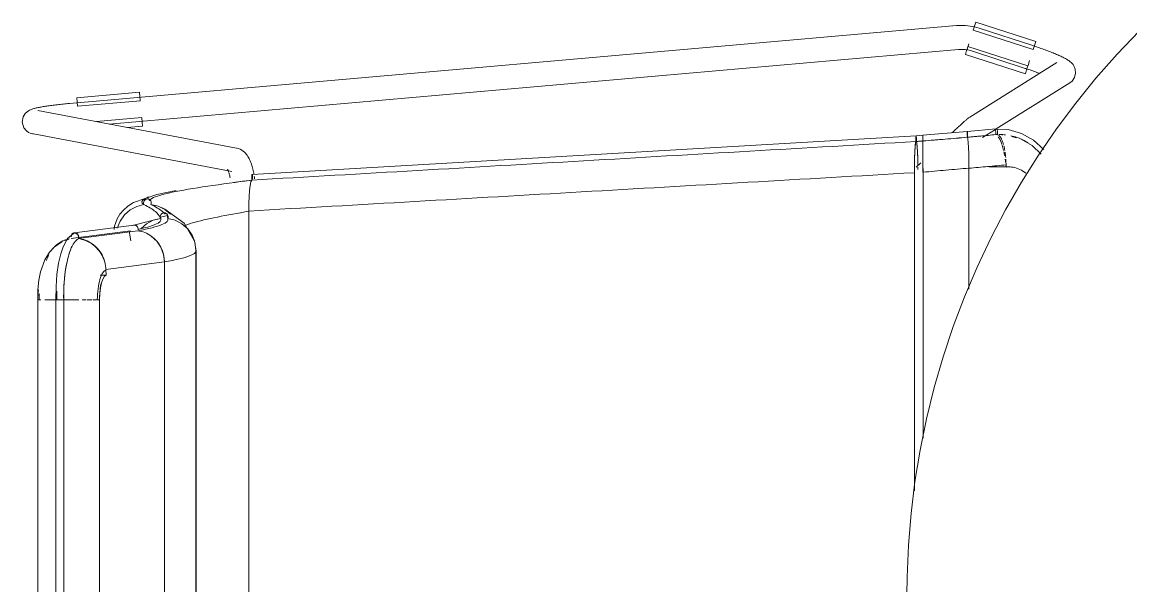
# Model space of a CAD drawing. Header units: millimetres. Extents: x 79795 to 317870, y -36033 to 97293.
# Drawn here: x 174335 to 174889, y 12310 to 12592 of the extents above; entities that cross this region are included whole.
import ezdxf

# ---------------------------------------------------------------- set-up
doc = ezdxf.new("R2010")
doc.units = ezdxf.units.MM
doc.header["$MEASUREMENT"] = 0
doc.layers.add('I-FURN', color=8, linetype='CONTINUOUS', lineweight=9)

msp = doc.modelspace()

# ---------------------------------------------------------------- linework, layer by layer
at = {"layer": 'I-FURN'}
for p, q in [((174810.86, 12589.89), (174811.49, 12591.84)), ((174811.49, 12591.84), (174841.5, 12582.15)), ((174801.81, 12590.12), (174358.49, 12551.18)), ((174801.86, 12590.13), (174801.81, 12590.13)), ((174803, 12590.21), (174801.86, 12590.13)), ((174804.14, 12590.23), (174803, 12590.21)), ((174805.28, 12590.22), (174804.14, 12590.23)), ((174806.42, 12590.16), (174805.28, 12590.22)), ((174807.56, 12590.05), (174806.42, 12590.16)), ((174808.69, 12589.9), (174807.56, 12590.05)), ((174809.82, 12589.7), (174808.69, 12589.9)), ((174810.93, 12589.46), (174809.82, 12589.7)), ((174810.19, 12587.8), (174840.19, 12578.11)), ((174810.22, 12587.91), (174810.86, 12589.89)), ((174812.04, 12589.17), (174810.93, 12589.46)), ((174813.13, 12588.84), (174812.04, 12589.17)), ((174839.94, 12580.13), (174813.13, 12588.84)), ((174893.18, 12587.34), (174882.14, 12575.76)), ((174807.61, 12579.82), (174807.99, 12580.99)), ((174840.4, 12579.98), (174839.94, 12580.13)), ((174840.87, 12580.2), (174840.23, 12578.23)), ((174841.5, 12582.15), (174840.87, 12580.2)), ((174378.36, 12540.88), (174802.86, 12578.17)), ((174802.86, 12578.17), (174803.52, 12578.22)), ((174803.52, 12578.22), (174804.18, 12578.23)), ((174804.18, 12578.23), (174804.84, 12578.23)), ((174804.84, 12578.23), (174805.5, 12578.19)), ((174805.5, 12578.19), (174806.16, 12578.13)), ((174806.16, 12578.13), (174806.82, 12578.04)), ((174806.27, 12575.68), (174806.9, 12577.64)), ((174806.27, 12575.68), (174836.28, 12565.99)), ((174806.82, 12578.04), (174807.47, 12577.93)), ((174806.9, 12577.64), (174807.27, 12578.76)), ((174807.27, 12578.76), (174807.54, 12579.61)), ((174807.47, 12577.93), (174808.12, 12577.79)), ((174837.59, 12570.04), (174807.58, 12579.73)), ((174808.12, 12577.79), (174808.76, 12577.62)), ((174808.76, 12577.62), (174809.39, 12577.43)), ((174809.39, 12577.43), (174809.42, 12577.42)), ((174809.42, 12577.42), (174836.23, 12568.71)), ((174841.14, 12579.73), (174840.4, 12579.98)), ((174841.87, 12579.49), (174841.14, 12579.73)), ((174842.61, 12579.24), (174841.87, 12579.49)), ((174843.33, 12578.99), (174842.61, 12579.24)), ((174844.06, 12578.73), (174843.33, 12578.99)), ((174844.77, 12578.48), (174844.06, 12578.73)), ((174845.48, 12578.23), (174844.77, 12578.48)), ((174846.18, 12577.97), (174845.48, 12578.23)), ((174846.87, 12577.72), (174846.18, 12577.97)), ((174847.54, 12577.46), (174846.87, 12577.72)), ((174848.21, 12577.21), (174847.54, 12577.46)), ((174848.86, 12576.95), (174848.21, 12577.21)), ((174849.5, 12576.7), (174848.86, 12576.95)), ((174850.13, 12576.45), (174849.5, 12576.7)), ((174850.74, 12576.2), (174850.13, 12576.45)), ((174851.34, 12575.96), (174850.74, 12576.2)), ((174851.91, 12575.71), (174851.34, 12575.96)), ((174852.48, 12575.47), (174851.91, 12575.71)), ((174853.02, 12575.23), (174852.48, 12575.47)), ((174853.55, 12574.99), (174853.02, 12575.23)), ((174854.06, 12574.76), (174853.55, 12574.99)), ((174854.55, 12574.52), (174854.06, 12574.76)), ((174855.02, 12574.29), (174854.55, 12574.52)), ((174882.14, 12575.76), (174871.57, 12563.75)), ((174852.09, 12571.64), (174808.51, 12544.33)), ((174837.55, 12569.92), (174836.91, 12567.95)), ((174837.62, 12570.13), (174838.42, 12572.61)), ((174855.48, 12574.06), (174855.02, 12574.29)), ((174855.92, 12573.83), (174855.48, 12574.06)), ((174856.34, 12573.6), (174855.92, 12573.83)), ((174856.76, 12573.37), (174856.34, 12573.6)), ((174857.16, 12573.14), (174856.76, 12573.37)), ((174857.55, 12572.9), (174857.16, 12573.14)), ((174857.93, 12572.64), (174857.55, 12572.9)), ((174858.32, 12572.36), (174857.93, 12572.64)), ((174858.73, 12572.05), (174858.32, 12572.36)), ((174859.15, 12571.68), (174858.73, 12572.05)), ((174859.62, 12571.22), (174859.15, 12571.68)), ((174860.14, 12570.59), (174859.62, 12571.22)), ((174860.7, 12569.68), (174860.14, 12570.59)), ((174861.23, 12568.29), (174860.7, 12569.68)), ((174836.56, 12568.61), (174836.23, 12568.71)), ((174836.91, 12567.95), (174836.28, 12565.99)), ((174837.25, 12568.38), (174836.56, 12568.61)), ((174837.94, 12568.15), (174837.25, 12568.38)), ((174838.63, 12567.92), (174837.94, 12568.15)), ((174839.31, 12567.68), (174838.63, 12567.92)), ((174839.98, 12567.45), (174839.31, 12567.68)), ((174840.65, 12567.21), (174839.98, 12567.45)), ((174841.3, 12566.98), (174840.65, 12567.21)), ((174841.95, 12566.74), (174841.3, 12566.98)), ((174842.59, 12566.51), (174841.95, 12566.74)), ((174843.21, 12566.27), (174842.59, 12566.51)), ((174859.59, 12562.36), (174860.81, 12564.09)), ((174860.81, 12564.09), (174861.4, 12566.32)), ((174861.4, 12566.32), (174861.23, 12568.29)), ((174871.57, 12563.75), (174861.49, 12551.32)), ((174821.7, 12538.43), (174858.47, 12561.47)), ((174859.59, 12562.36), (174858.47, 12561.47)), ((174362.09, 12553.99), (174393.5, 12556.75)), ((174362.27, 12551.95), (174362.09, 12553.99)), ((174362.46, 12549.76), (174393.88, 12552.52)), ((174393.5, 12556.75), (174393.68, 12554.71)), ((174393.68, 12554.71), (174393.86, 12552.64)), ((174336.33, 12546.21), (174337.24, 12547.06)), ((174337.24, 12547.06), (174337.95, 12547.54)), ((174337.95, 12547.54), (174338.51, 12547.85)), ((174338.51, 12547.85), (174338.98, 12548.06)), ((174338.98, 12548.06), (174339.41, 12548.23)), ((174339.41, 12548.23), (174339.81, 12548.37)), ((174339.81, 12548.37), (174340.21, 12548.5)), ((174340.21, 12548.5), (174340.6, 12548.61)), ((174340.6, 12548.61), (174341.01, 12548.72)), ((174341.01, 12548.72), (174341.42, 12548.82)), ((174341.42, 12548.82), (174341.85, 12548.92)), ((174341.85, 12548.92), (174342.29, 12549.02)), ((174342.29, 12549.02), (174342.75, 12549.12)), ((174441.93, 12528.88), (174342.64, 12547.7)), ((174342.75, 12549.12), (174343.23, 12549.21)), ((174343.23, 12549.21), (174343.72, 12549.31)), ((174343.72, 12549.31), (174344.24, 12549.4)), ((174344.24, 12549.4), (174344.77, 12549.5)), ((174344.77, 12549.5), (174345.32, 12549.59)), ((174345.32, 12549.59), (174345.89, 12549.68)), ((174345.89, 12549.68), (174346.48, 12549.77)), ((174346.48, 12549.77), (174347.08, 12549.87)), ((174347.08, 12549.87), (174347.7, 12549.96)), ((174347.7, 12549.96), (174348.33, 12550.05)), ((174348.33, 12550.05), (174348.98, 12550.13)), ((174348.98, 12550.13), (174349.65, 12550.22)), ((174349.65, 12550.22), (174350.32, 12550.31)), ((174350.32, 12550.31), (174351.01, 12550.4)), ((174351.01, 12550.4), (174351.71, 12550.48)), ((174351.71, 12550.48), (174352.42, 12550.56)), ((174352.42, 12550.56), (174353.13, 12550.64)), ((174353.13, 12550.64), (174353.86, 12550.72)), ((174353.86, 12550.72), (174354.59, 12550.8)), ((174354.59, 12550.8), (174355.33, 12550.88)), ((174355.33, 12550.88), (174356.08, 12550.95)), ((174356.08, 12550.95), (174356.83, 12551.02)), ((174356.83, 12551.02), (174357.58, 12551.09)), ((174357.58, 12551.09), (174358.33, 12551.16)), ((174358.33, 12551.16), (174358.49, 12551.18)), ((174362.45, 12549.88), (174362.27, 12551.95)), ((174861.49, 12551.32), (174851.91, 12538.51)), ((174334.81, 12541.79), (174335.29, 12544.55)), ((174335.64, 12539.04), (174334.81, 12541.79)), ((174335.29, 12544.55), (174336.33, 12546.21)), ((174394.62, 12544.07), (174372.01, 12542.09)), ((174394.63, 12543.95), (174394.81, 12541.88)), ((174394.81, 12541.88), (174394.99, 12539.84)), ((174804.72, 12541.21), (174804.37, 12540.89)), ((174805.06, 12541.51), (174804.72, 12541.21)), ((174805.38, 12541.8), (174805.06, 12541.51)), ((174805.69, 12542.07), (174805.38, 12541.8)), ((174805.99, 12542.33), (174805.69, 12542.07)), ((174806.26, 12542.57), (174805.99, 12542.33)), ((174806.53, 12542.8), (174806.26, 12542.57)), ((174806.78, 12543.01), (174806.53, 12542.8)), ((174807.02, 12543.22), (174806.78, 12543.01)), ((174807.25, 12543.41), (174807.02, 12543.22)), ((174807.48, 12543.59), (174807.25, 12543.41)), ((174807.7, 12543.76), (174807.48, 12543.59)), ((174807.93, 12543.93), (174807.7, 12543.76)), ((174808.19, 12544.12), (174807.93, 12543.93)), ((174808.51, 12544.33), (174808.19, 12544.12)), ((174335.64, 12539.04), (174336.97, 12537.47)), ((174336.97, 12537.47), (174338.05, 12536.72)), ((174338.05, 12536.72), (174338.85, 12536.34)), ((174338.85, 12536.34), (174339.47, 12536.13)), ((174339.47, 12536.13), (174339.99, 12535.99)), ((174339.99, 12535.99), (174340.4, 12535.91)), ((174340.4, 12535.91), (174439.69, 12517.09)), ((174387.09, 12539.15), (174394.99, 12539.84)), ((174807.24, 12537.08), (174785.04, 12535.25)), ((174800.2, 12537.05), (174799.73, 12536.61)), ((174800.67, 12537.48), (174800.2, 12537.05)), ((174801.12, 12537.91), (174800.67, 12537.48)), ((174801.56, 12538.32), (174801.12, 12537.91)), ((174802, 12538.72), (174801.56, 12538.32)), ((174802.42, 12539.12), (174802, 12538.72)), ((174802.84, 12539.5), (174802.42, 12539.12)), ((174803.24, 12539.86), (174802.84, 12539.5)), ((174803.63, 12540.22), (174803.24, 12539.86)), ((174804.01, 12540.56), (174803.63, 12540.22)), ((174804.37, 12540.89), (174804.01, 12540.56)), ((174807.16, 12536.16), (174807.14, 12535.7)), ((174807.14, 12535.7), (174807.16, 12536.15)), ((174807.14, 12535.7), (174807.14, 12535.21)), ((174807.14, 12535.21), (174807.14, 12535.7)), ((174807.17, 12536.54), (174807.16, 12536.16)), ((174807.16, 12536.15), (174807.17, 12536.53)), ((174807.19, 12536.83), (174807.17, 12536.54)), ((174807.17, 12536.53), (174807.19, 12536.83)), ((174807.22, 12537.02), (174807.19, 12536.83)), ((174807.19, 12536.83), (174807.22, 12537.01)), ((174807.24, 12537.08), (174807.22, 12537.02)), ((174807.22, 12537.01), (174807.24, 12537.08)), ((174821.73, 12538.5), (174807.24, 12537.08)), ((174807.27, 12537.01), (174807.24, 12537.08)), ((174807.24, 12537.08), (174807.27, 12537.01)), ((174807.29, 12536.82), (174807.27, 12537.01)), ((174807.31, 12536.53), (174807.29, 12536.82)), ((174807.29, 12536.82), (174807.31, 12536.52)), ((174807.33, 12536.14), (174807.31, 12536.53)), ((174807.31, 12536.52), (174807.33, 12536.14)), ((174807.34, 12535.69), (174807.33, 12536.14)), ((174807.33, 12536.14), (174807.34, 12535.69)), ((174807.35, 12535.2), (174807.34, 12535.69)), ((174807.34, 12535.69), (174807.35, 12535.2)), ((174814.88, 12534.16), (174821.33, 12538.2)), ((174820.84, 12538.38), (174827.75, 12538.1)), ((174827.75, 12538.1), (174834.27, 12536.22)), ((174834.27, 12536.22), (174840.28, 12532.83)), ((174851.91, 12538.51), (174842.86, 12525.32)), ((174781.68, 12534.98), (174449.77, 12515.69)), ((174781.37, 12531.26), (174781.18, 12529.51)), ((174781.58, 12532.14), (174781.37, 12531.26)), ((174781.58, 12533.6), (174781.57, 12533.11)), ((174781.57, 12533.11), (174781.57, 12532.61)), ((174781.57, 12532.61), (174781.58, 12532.14)), ((174781.59, 12534.05), (174781.58, 12533.6)), ((174781.61, 12534.43), (174781.59, 12534.05)), ((174781.63, 12534.73), (174781.61, 12534.43)), ((174781.66, 12534.91), (174781.63, 12534.73)), ((174781.68, 12534.98), (174781.66, 12534.91)), ((174781.68, 12534.98), (174785.04, 12535.25)), ((174781.71, 12534.91), (174781.68, 12534.98)), ((174781.74, 12534.72), (174781.71, 12534.91)), ((174781.76, 12534.43), (174781.74, 12534.72)), ((174781.78, 12534.04), (174781.76, 12534.43)), ((174781.79, 12533.59), (174781.78, 12534.04)), ((174781.78, 12532.14), (174781.79, 12532.61)), ((174781.99, 12531.24), (174781.78, 12532.14)), ((174781.79, 12533.1), (174781.79, 12533.59)), ((174781.79, 12532.61), (174781.79, 12533.1)), ((174782.18, 12529.48), (174781.99, 12531.24)), ((174785.01, 12529.76), (174785.02, 12531.51)), ((174785.02, 12531.51), (174785.01, 12529.76)), ((174785.03, 12533.86), (174785.04, 12534.32)), ((174785.04, 12534.32), (174785.03, 12533.87)), ((174785.03, 12533.87), (174785.03, 12533.38)), ((174785.03, 12533.37), (174785.03, 12533.86)), ((174785.03, 12533.38), (174785.03, 12532.88)), ((174785.03, 12532.88), (174785.03, 12533.37)), ((174785.04, 12532.41), (174785.03, 12532.88)), ((174785.03, 12532.88), (174785.04, 12532.41)), ((174785.04, 12535.18), (174785.04, 12535.25)), ((174785.04, 12535.25), (174785.04, 12535.18)), ((174785.04, 12535.19), (174785.04, 12535.25)), ((174785.04, 12535.25), (174785.04, 12535.19)), ((174785.04, 12534.32), (174785.04, 12534.7)), ((174785.04, 12534.7), (174785.04, 12534.32)), ((174785.05, 12535), (174785.05, 12534.7)), ((174785.05, 12534.71), (174785.05, 12535)), ((174785.05, 12534.33), (174785.05, 12534.71)), ((174785.05, 12534.7), (174785.05, 12534.32)), ((174785.05, 12533.87), (174785.05, 12534.33)), ((174785.05, 12534.32), (174785.05, 12533.87)), ((174785.05, 12533.87), (174785.05, 12533.38)), ((174785.05, 12533.38), (174785.05, 12533.87)), ((174785.05, 12533.38), (174785.05, 12532.88)), ((174785.05, 12532.89), (174785.05, 12533.38)), ((174785.05, 12532.42), (174785.05, 12532.89)), ((174785.05, 12532.88), (174785.05, 12532.41)), ((174785.06, 12531.53), (174785.05, 12532.42)), ((174785.05, 12532.41), (174785.06, 12531.53)), ((174785.06, 12531.53), (174785.08, 12529.78)), ((174785.08, 12529.78), (174785.06, 12531.53)), ((174807.14, 12534.72), (174807.15, 12534.24)), ((174807.15, 12534.24), (174807.14, 12534.71)), ((174807.34, 12534.7), (174807.35, 12535.2)), ((174807.35, 12535.2), (174807.34, 12534.7)), ((174807.34, 12534.23), (174807.34, 12534.7)), ((174807.34, 12534.7), (174807.34, 12534.23)), ((174807.53, 12533.34), (174807.34, 12534.23)), ((174807.34, 12534.23), (174807.53, 12533.34)), ((174807.71, 12531.6), (174807.53, 12533.34)), ((174807.53, 12533.34), (174807.71, 12531.62)), ((174807.71, 12531.61), (174807.86, 12529.17)), ((174807.86, 12529.13), (174807.71, 12531.6)), ((174833.87, 12533.51), (174839.7, 12530.15)), ((174839.7, 12530.15), (174844.21, 12525.84)), ((174840.28, 12532.83), (174845.43, 12528.09)), ((174441.93, 12528.88), (174442.91, 12528.62)), ((174442.91, 12528.62), (174443.81, 12528.26)), ((174443.81, 12528.26), (174444.6, 12527.82)), ((174444.6, 12527.82), (174445.29, 12527.34)), ((174445.29, 12527.34), (174445.88, 12526.83)), ((174445.88, 12526.83), (174446.4, 12526.31)), ((174446.4, 12526.31), (174446.86, 12525.78)), ((174446.86, 12525.78), (174447.26, 12525.25)), ((174447.26, 12525.25), (174447.62, 12524.71)), ((174447.62, 12524.71), (174447.94, 12524.17)), ((174781.02, 12527), (174780.89, 12523.87)), ((174781.18, 12529.51), (174781.02, 12527)), ((174782.35, 12526.99), (174782.18, 12529.48)), ((174782.47, 12523.87), (174782.35, 12526.99)), ((174784.99, 12527.26), (174785.01, 12529.76)), ((174785.01, 12529.76), (174784.99, 12527.26)), ((174784.99, 12524.14), (174784.99, 12527.26)), ((174784.99, 12527.26), (174784.99, 12524.14)), ((174785.08, 12529.78), (174785.09, 12527.28)), ((174785.09, 12527.28), (174785.08, 12529.78)), ((174785.1, 12524.15), (174785.09, 12527.28)), ((174785.09, 12527.27), (174785.1, 12524.15)), ((174807.97, 12526.03), (174807.86, 12529.13)), ((174807.86, 12529.13), (174807.97, 12526.09)), ((174808.05, 12522.59), (174807.97, 12526.03)), ((174807.97, 12526.03), (174808.05, 12522.59)), ((174842.86, 12525.32), (174834.34, 12511.77)), ((174447.94, 12524.17), (174448.23, 12523.64)), ((174448.23, 12523.64), (174448.5, 12523.08)), ((174448.5, 12523.08), (174448.75, 12522.52)), ((174448.75, 12522.52), (174448.99, 12521.95)), ((174448.99, 12521.95), (174449.21, 12521.37)), ((174449.21, 12521.37), (174449.42, 12520.78)), ((174449.42, 12520.78), (174449.61, 12520.17)), ((174449.61, 12520.17), (174449.79, 12519.56)), ((174449.79, 12519.56), (174449.96, 12518.93)), ((174780.82, 12520.31), (174780.79, 12516.53)), ((174780.89, 12523.87), (174780.82, 12520.31)), ((174783.96, 12521.49), (174781.67, 12519.28)), ((174782.55, 12520.32), (174782.47, 12523.87)), ((174782.57, 12518.06), (174782.56, 12519.3)), ((174784.98, 12516.8), (174784.98, 12520.58)), ((174784.98, 12520.58), (174784.98, 12516.8)), ((174785.1, 12520.58), (174785.1, 12524.15)), ((174785.1, 12524.14), (174785.1, 12520.58)), ((174785.1, 12520.58), (174785.11, 12516.79)), ((174785.11, 12516.79), (174785.1, 12520.58)), ((174808.05, 12522.5), (174808.07, 12518.85)), ((174808.07, 12518.73), (174808.05, 12522.49)), ((174827.87, 12519.44), (174818.11, 12519.44)), ((174826.63, 12520.43), (174826.63, 12519.38)), ((174437.46, 12518.31), (174437.48, 12518.29)), ((174437.48, 12518.29), (174437.52, 12518.21)), ((174437.52, 12518.21), (174437.57, 12518.13)), ((174437.57, 12518.13), (174437.64, 12517.97)), ((174437.64, 12517.97), (174437.73, 12517.78)), ((174437.73, 12517.78), (174437.83, 12517.55)), ((174437.83, 12517.55), (174437.93, 12517.28)), ((174437.93, 12517.28), (174438.03, 12516.98)), ((174438.03, 12516.98), (174438.14, 12516.64)), ((174438.14, 12516.64), (174438.25, 12516.27)), ((174438.25, 12516.27), (174438.36, 12515.88)), ((174438.36, 12515.88), (174438.46, 12515.46)), ((174438.46, 12515.46), (174438.57, 12515.01)), ((174438.57, 12515.01), (174438.67, 12514.54)), ((174438.67, 12514.54), (174438.77, 12514.05)), ((174449.56, 12513.79), (174449.57, 12514.29)), ((174449.57, 12514.28), (174449.56, 12513.79)), ((174449.56, 12513.79), (174449.57, 12513.29)), ((174449.57, 12513.3), (174449.56, 12513.79)), ((174449.59, 12514.74), (174449.57, 12514.28)), ((174449.57, 12514.29), (174449.59, 12514.74)), ((174449.59, 12514.74), (174449.63, 12515.13)), ((174449.63, 12515.12), (174449.59, 12514.74)), ((174449.63, 12515.13), (174449.67, 12515.43)), ((174449.67, 12515.42), (174449.63, 12515.12)), ((174449.72, 12515.62), (174449.67, 12515.42)), ((174449.67, 12515.43), (174449.72, 12515.62)), ((174449.77, 12515.69), (174449.72, 12515.62)), ((174449.72, 12515.62), (174449.77, 12515.69)), ((174449.83, 12515.63), (174449.77, 12515.69)), ((174449.77, 12515.69), (174449.83, 12515.63)), ((174449.88, 12515.44), (174449.83, 12515.63)), ((174449.83, 12515.63), (174449.88, 12515.45)), ((174449.88, 12515.45), (174449.92, 12515.16)), ((174449.92, 12515.15), (174449.88, 12515.44)), ((174449.92, 12515.16), (174449.96, 12514.78)), ((174449.96, 12514.77), (174449.92, 12515.15)), ((174449.96, 12518.93), (174450.13, 12518.28)), ((174449.96, 12514.78), (174449.98, 12514.33)), ((174449.98, 12514.32), (174449.96, 12514.77)), ((174449.98, 12514.33), (174449.99, 12513.83)), ((174449.99, 12513.83), (174449.98, 12514.32)), ((174449.98, 12513.33), (174449.99, 12513.83)), ((174449.99, 12513.83), (174449.99, 12513.33)), ((174450.13, 12518.28), (174450.28, 12517.63)), ((174450.28, 12517.63), (174450.42, 12516.96)), ((174450.42, 12516.96), (174450.56, 12516.28)), ((174450.56, 12516.28), (174450.68, 12515.59)), ((174450.8, 12514.88), (174450.91, 12514.17)), ((174450.91, 12514.17), (174451.01, 12513.44)), ((174780.79, 12516.53), (174780.79, 12357.43)), ((174780.79, 12357.43), (174780.79, 12516.53)), ((174785.11, 12516.79), (174785.11, 12383.79)), ((174785.11, 12383.79), (174785.11, 12516.79)), ((174808.07, 12458.25), (174808.07, 12518.73)), ((174808.07, 12518.73), (174808.07, 12458.25)), ((174448.51, 12507.71), (174448.82, 12510.18)), ((174448.82, 12510.17), (174448.51, 12507.68)), ((174449.18, 12511.92), (174448.82, 12510.17)), ((174448.82, 12510.18), (174449.19, 12511.92)), ((174449.59, 12512.82), (174449.18, 12511.92)), ((174449.19, 12511.92), (174449.59, 12512.82)), ((174449.59, 12512.82), (174449.57, 12513.3)), ((174449.57, 12513.29), (174449.59, 12512.82)), ((174834.34, 12511.77), (174826.37, 12497.9)), ((174402.2, 12505.68), (174390.48, 12501.69)), ((174395.75, 12502.5), (174395.56, 12502.04)), ((174395.56, 12502.04), (174395.75, 12502.49)), ((174395.75, 12502.49), (174396.06, 12502.88)), ((174396.06, 12502.88), (174395.75, 12502.5)), ((174396.06, 12502.88), (174396.45, 12503.18)), ((174396.45, 12503.18), (174396.06, 12502.88)), ((174396.45, 12503.18), (174396.91, 12503.38)), ((174396.91, 12503.38), (174396.45, 12503.18)), ((174396.91, 12503.38), (174397.39, 12503.45)), ((174397.39, 12503.45), (174396.91, 12503.38)), ((174397.39, 12503.45), (174397.88, 12503.39)), ((174397.88, 12503.39), (174397.39, 12503.45)), ((174397.88, 12503.39), (174398.34, 12503.21)), ((174398.34, 12503.21), (174397.88, 12503.39)), ((174398.34, 12503.21), (174398.74, 12502.92)), ((174398.74, 12502.92), (174398.34, 12503.21)), ((174398.74, 12502.92), (174399.06, 12502.54)), ((174399.06, 12502.54), (174398.74, 12502.92)), ((174399.06, 12502.54), (174399.26, 12502.09)), ((174399.27, 12502.09), (174399.06, 12502.54)), ((174411.86, 12507.58), (174402.2, 12505.68)), ((174448.27, 12504.58), (174448.11, 12501.04)), ((174448.12, 12501.11), (174448.27, 12504.58)), ((174448.51, 12507.68), (174448.27, 12504.58)), ((174448.27, 12504.63), (174448.51, 12507.68)), ((174385.41, 12497.88), (174383.64, 12495.72)), ((174387.66, 12499.88), (174385.41, 12497.88)), ((174388.74, 12497.93), (174385.91, 12495.45)), ((174390.48, 12501.69), (174387.66, 12499.88)), ((174392.06, 12499.67), (174388.74, 12497.93)), ((174395.69, 12500.58), (174392.06, 12499.67)), ((174395.48, 12501.54), (174395.56, 12502.04)), ((174395.56, 12502.04), (174395.48, 12501.55)), ((174395.48, 12501.55), (174395.52, 12501.05)), ((174395.52, 12501.05), (174395.48, 12501.54)), ((174395.69, 12500.58), (174395.52, 12501.05)), ((174395.52, 12501.05), (174395.69, 12500.58)), ((174399.32, 12501.1), (174399.17, 12500.63)), ((174399.17, 12500.63), (174399.33, 12501.1)), ((174399.17, 12500.63), (174402.79, 12499.84)), ((174402.79, 12499.84), (174399.17, 12500.63)), ((174399.26, 12502.09), (174399.35, 12501.6)), ((174399.36, 12501.6), (174399.27, 12502.09)), ((174399.35, 12501.6), (174399.32, 12501.1)), ((174399.33, 12501.1), (174399.36, 12501.6)), ((174402.79, 12499.84), (174406.11, 12498.19)), ((174406.11, 12498.2), (174402.79, 12499.84)), ((174406.19, 12498.25), (174404.44, 12499.14)), ((174408.95, 12495.8), (174406.11, 12498.2)), ((174406.11, 12498.19), (174408.95, 12495.8)), ((174415.73, 12491.27), (174406.19, 12498.25)), ((174448.11, 12501.04), (174448.06, 12497.27)), ((174448.06, 12497.35), (174448.12, 12501.04)), ((174448.06, 12497.27), (174448.06, 12113.87)), ((174448.06, 12113.87), (174448.06, 12497.27)), ((174826.37, 12497.9), (174818.96, 12483.72)), ((174382.29, 12493.44), (174381, 12489.84)), ((174383.64, 12495.72), (174382.29, 12493.44)), ((174383.74, 12492.37), (174382.34, 12488.85)), ((174385.91, 12495.45), (174383.74, 12492.37)), ((174390.59, 12490.29), (174402.21, 12493.26)), ((174400.34, 12492.73), (174396.95, 12490.97)), ((174404.06, 12493.62), (174400.34, 12492.73)), ((174402.21, 12493.26), (174404.08, 12493.59)), ((174407.66, 12495.13), (174403.77, 12494.3)), ((174403.94, 12495.08), (174403.86, 12494.59)), ((174403.86, 12494.58), (174403.94, 12495.07)), ((174403.86, 12494.59), (174403.89, 12494.09)), ((174403.9, 12494.09), (174403.86, 12494.58)), ((174403.89, 12494.09), (174404.06, 12493.62)), ((174404.06, 12493.62), (174403.9, 12494.09)), ((174404.14, 12495.53), (174403.94, 12495.08)), ((174403.94, 12495.07), (174404.14, 12495.52)), ((174404.14, 12495.52), (174404.46, 12495.91)), ((174404.46, 12495.91), (174404.14, 12495.53)), ((174404.46, 12495.91), (174404.86, 12496.2)), ((174404.86, 12496.2), (174404.46, 12495.91)), ((174404.86, 12496.2), (174405.32, 12496.39)), ((174405.32, 12496.39), (174404.86, 12496.2)), ((174405.32, 12496.39), (174405.81, 12496.46)), ((174405.81, 12496.46), (174405.32, 12496.39)), ((174405.81, 12496.46), (174406.3, 12496.39)), ((174406.3, 12496.39), (174405.81, 12496.46)), ((174406.3, 12496.39), (174406.76, 12496.2)), ((174406.76, 12496.2), (174406.3, 12496.39)), ((174406.76, 12496.2), (174407.16, 12495.91)), ((174407.17, 12495.91), (174406.76, 12496.2)), ((174407.16, 12495.91), (174407.48, 12495.52)), ((174407.48, 12495.53), (174407.17, 12495.91)), ((174407.68, 12495.08), (174407.48, 12495.53)), ((174407.48, 12495.52), (174407.68, 12495.07)), ((174407.58, 12492.55), (174407.53, 12495.43)), ((174407.72, 12494.09), (174407.56, 12493.62)), ((174407.56, 12493.62), (174407.73, 12494.09)), ((174411.28, 12492.73), (174407.56, 12493.62)), ((174407.76, 12494.59), (174407.68, 12495.08)), ((174407.68, 12495.07), (174407.76, 12494.58)), ((174407.76, 12494.58), (174407.72, 12494.09)), ((174407.73, 12494.09), (174407.76, 12494.59)), ((174411.27, 12492.72), (174414.67, 12490.97)), ((174414.67, 12490.97), (174411.28, 12492.73)), ((174357.5, 12483.55), (174360.4, 12486.1)), ((174389.03, 12487.46), (174359.34, 12483.61)), ((174390.67, 12490.31), (174360.9, 12486.45)), ((174362.88, 12483.63), (174392.58, 12487.48)), ((174381, 12489.84), (174380.77, 12488.07)), ((174388.25, 12487.33), (174389.2, 12482.51)), ((174390.44, 12490.26), (174390, 12490.07)), ((174390.91, 12490.32), (174390.44, 12490.26)), ((174391.38, 12490.25), (174390.91, 12490.32)), ((174391.82, 12490.07), (174391.38, 12490.25)), ((174392.2, 12489.77), (174391.82, 12490.07)), ((174392.5, 12489.39), (174392.2, 12489.77)), ((174392.69, 12488.94), (174392.5, 12489.39)), ((174392.77, 12488.44), (174392.69, 12488.94)), ((174392.74, 12487.95), (174392.77, 12488.44)), ((174396.95, 12490.97), (174394.07, 12488.46)), ((174414.67, 12490.97), (174417.54, 12488.46)), ((174417.55, 12488.46), (174414.67, 12490.97)), ((174420.84, 12482.62), (174415.73, 12491.27)), ((174417.54, 12488.46), (174419.71, 12485.32)), ((174419.72, 12485.33), (174417.55, 12488.46)), ((174350.81, 12479.29), (174354.71, 12481.97)), ((174354.71, 12481.97), (174354.9, 12482.07)), ((174355.31, 12479.43), (174357.5, 12483.55)), ((174360.53, 12483.77), (174365.3, 12484.38)), ((174402.08, 12482.36), (174399.34, 12484.85)), ((174404.16, 12479.25), (174402.08, 12482.36)), ((174420.91, 12482.47), (174419.54, 12485.64)), ((174419.71, 12485.32), (174421.08, 12481.76)), ((174421.08, 12481.76), (174419.72, 12485.33)), ((174421.71, 12477.43), (174420.91, 12482.47)), ((174421.08, 12481.76), (174421.55, 12477.97)), ((174421.55, 12477.97), (174421.08, 12481.76)), ((174818.96, 12483.72), (174812.12, 12469.26)), ((174346.12, 12472.94), (174348.52, 12476.82)), ((174348.52, 12476.82), (174350.81, 12479.29)), ((174353.05, 12471.28), (174354.15, 12475.97)), ((174354.15, 12475.97), (174355.31, 12479.43)), ((174358.85, 12477.67), (174357.76, 12474.23)), ((174405.48, 12475.7), (174404.16, 12479.25)), ((174405.96, 12471.93), (174405.48, 12475.7)), ((174421.55, 12477.97), (174421.55, 12133.18)), ((174421.55, 12133.18), (174421.55, 12477.97)), ((174421.71, 12438.52), (174421.71, 12477.43)), ((174344, 12466.89), (174346.12, 12472.94)), ((174352.21, 12465.66), (174353.05, 12471.28)), ((174356.79, 12469.8), (174356.2, 12465.79)), ((174357.76, 12474.23), (174356.79, 12469.8)), ((174376.68, 12468.07), (174405.96, 12471.93)), ((174405.96, 12471.93), (174405.96, 12139.22)), ((174405.96, 12139.22), (174405.96, 12471.93)), ((174812.12, 12469.26), (174805.86, 12454.53)), ((174343.21, 12462.85), (174344, 12466.89)), ((174351.72, 12459.54), (174352.21, 12465.66)), ((174356.2, 12465.79), (174355.67, 12459.23)), ((174376.75, 12465.35), (174373.74, 12465.35)), ((174375.1, 12463.36), (174375.89, 12464.72)), ((174375.89, 12464.72), (174376.75, 12465.35)), ((174376.75, 12465.35), (174376.68, 12468.07)), ((174342.7, 12458.03), (174343.21, 12462.85)), ((174351.63, 12453), (174351.72, 12459.54)), ((174355.67, 12459.23), (174355.59, 12453)), ((174373.6, 12456.04), (174373.92, 12458.89)), ((174373.92, 12458.89), (174374.43, 12461.38)), ((174374.43, 12461.38), (174375.1, 12463.36)), ((174342.59, 12453), (174342.7, 12458.03)), ((174342.76, 12453), (174342.59, 12453)), ((174342.59, 12453), (174342.59, 12158.15)), ((174342.61, 12453), (174344.08, 12453)), ((174346.11, 12453), (174348.69, 12453)), ((174351.87, 12453), (174348.84, 12453)), ((174348.86, 12453), (174351.87, 12453)), ((174351.7, 12453), (174351.63, 12453)), ((174351.63, 12453), (174351.63, 12158.15)), ((174351.63, 12453), (174355.58, 12453)), ((174351.89, 12453), (174351.7, 12453)), ((174352.2, 12453), (174351.89, 12453)), ((174352.59, 12453), (174352.2, 12453)), ((174353.04, 12453), (174352.59, 12453)), ((174353.53, 12453), (174353.04, 12453)), ((174354.03, 12453), (174353.53, 12453)), ((174354.51, 12453), (174354.03, 12453)), ((174354.92, 12453), (174354.51, 12453)), ((174355.25, 12453), (174354.92, 12453)), ((174355.48, 12453), (174355.25, 12453)), ((174355.58, 12453), (174355.48, 12453)), ((174359.56, 12453), (174355.56, 12453)), ((174355.56, 12453), (174359.37, 12453)), ((174355.59, 12158.15), (174355.59, 12453)), ((174359.57, 12453), (174363.12, 12453)), ((174364.75, 12453), (174366.59, 12453)), ((174367.11, 12453), (174369.58, 12453)), ((174370.16, 12453), (174371.9, 12453)), ((174373.43, 12453), (174373.43, 12158.15)), ((174373.49, 12453), (174373.6, 12456.04)), ((174373.49, 12158.15), (174373.49, 12453)), ((174805.86, 12454.53), (174800.2, 12439.57)), ((174421.71, 12133.72), (174421.71, 12438.52)), ((174800.2, 12439.57), (174795.15, 12424.39)), ((174795.15, 12424.39), (174790.7, 12409.02)), ((174790.7, 12409.02), (174786.87, 12393.49)), ((174786.87, 12393.49), (174783.67, 12377.81)), ((174783.67, 12377.81), (174781.1, 12362.02)), ((174781.1, 12362.02), (174779.16, 12346.14)), ((174779.16, 12346.14), (174777.85, 12330.2)), ((174777.85, 12330.2), (174777.19, 12314.21)), ((174777.19, 12314.21), (174777.09, 12305.57))]:
    msp.add_line(p, q, dxfattribs=at)
for centre, major_axis, ratio, start_param, end_param in [((174390.9, 12488.36), (0, 1.96), 0.955139, 4.501447, 6.790779), ((174390.89, 12471.8), (0, 15.78), 0.955139, 5.929149, 6.170649), ((174390.89, 12471.8), (0, 15.78), 0.955139, 5.687432, 5.925661), ((174390.89, 12471.8), (0, 15.78), 0.955139, 4.720632, 5.68731), ((174346.87, 12453), (0, 12.4), 0.287441, 1.332781, 1.570796), ((174358.34, 12453), (-15.75, 0), 0.000004, 3.431839, 3.614078)]:
    msp.add_ellipse(centre, major_axis=major_axis, ratio=ratio, start_param=start_param, end_param=end_param, dxfattribs=at)
for points in [[(174822.29, 12535.67), (174819.85, 12535.43), (174814.9, 12534.95), (174809.86, 12534.47), (174807.34, 12534.23)], [(174822.29, 12535.67), (174822.68, 12535.52), (174823.43, 12534.96), (174824.13, 12533.81), (174824.46, 12533.12)], [(174449.59, 12512.82), (174504.82, 12516.04), (174615.42, 12522.48), (174726.18, 12528.92), (174781.58, 12532.14)], [(174785.05, 12532.41), (174784.47, 12532.37), (174783.32, 12532.28), (174782.16, 12532.19), (174781.58, 12532.15)], [(174785.04, 12532.41), (174784.49, 12532.36), (174783.41, 12532.27), (174782.32, 12532.18), (174781.78, 12532.14)], [(174785.05, 12532.42), (174788.77, 12532.72), (174796.2, 12533.32), (174803.63, 12533.93), (174807.34, 12534.23)], [(174791.36, 12532.93), (174791.77, 12532.97), (174792.18, 12533), (174792.59, 12533.04)], [(174796.2, 12533.33), (174799.85, 12533.64), (174803.5, 12533.94), (174807.15, 12534.24)], [(174814.23, 12534.95), (174811.93, 12534.72), (174809.6, 12534.49), (174807.27, 12534.26)], [(174823.6, 12533.08), (174823.29, 12533.72), (174822.97, 12534.12), (174822.65, 12534.45)], [(174825.07, 12535.52), (174824.42, 12535.58), (174823.77, 12535.59), (174823.12, 12535.58)], [(174824.57, 12530.66), (174824.3, 12531.47), (174824.01, 12532.28), (174823.72, 12532.84)], [(174823.82, 12535.63), (174824.65, 12535.62), (174825.47, 12535.58), (174826.29, 12535.5)], [(174824.66, 12532.67), (174824.91, 12532.08), (174825.14, 12531.42), (174825.34, 12530.69)], [(174825.41, 12527.62), (174825.2, 12528.54), (174824.96, 12529.49), (174824.72, 12530.33)], [(174831.69, 12534), (174830.98, 12534.26), (174830.26, 12534.45), (174829.52, 12534.57)], [(174825.53, 12530.02), (174825.71, 12529.28), (174825.87, 12528.47), (174826.02, 12527.64)], [(174825.94, 12524.96), (174825.83, 12525.65), (174825.7, 12526.3), (174825.56, 12526.96)], [(174826.16, 12526.79), (174826.28, 12525.94), (174826.4, 12525.06), (174826.46, 12524.15)], [(174782.56, 12519.3), (174782.57, 12518.89), (174782.57, 12518.48), (174782.57, 12518.06)], [(174826.63, 12520.43), (174823.6, 12520.17), (174817.46, 12519.63), (174811.21, 12519.04), (174808.07, 12518.73)], [(174826.39, 12521.84), (174826.34, 12522.32), (174826.27, 12522.79), (174826.21, 12523.26)], [(174826.53, 12523.23), (174826.58, 12522.31), (174826.62, 12521.38), (174826.63, 12520.43)], [(174826.63, 12519.38), (174827.28, 12519.44), (174827.94, 12519.46), (174828.6, 12519.43)], [(174614.3, 12506.94), (174669.76, 12510.13), (174725.26, 12513.33), (174780.79, 12516.53)], [(174785.11, 12516.79), (174788.94, 12517.13), (174792.77, 12517.48), (174796.6, 12517.82)], [(174796.6, 12517.82), (174800.43, 12518.17), (174804.25, 12518.51), (174808.07, 12518.85)], [(174449.57, 12512.81), (174446.51, 12512.42), (174443.42, 12512.03), (174440.37, 12511.65)], [(174448.06, 12497.35), (174503.42, 12500.55), (174558.84, 12503.74), (174614.3, 12506.94)], [(174407.56, 12493.62), (174408.11, 12492.59), (174406.14, 12490.55), (174398.08, 12488.5), (174392.58, 12487.48)], [(174355.56, 12453), (174355.52, 12455.35), (174355.59, 12460), (174356.22, 12466.86), (174357.33, 12473), (174358.86, 12478.07), (174360.75, 12481.77), (174362.16, 12483.08), (174362.89, 12483.43)], [(174356, 12482.55), (174356.63, 12482.79), (174357.28, 12482.95), (174357.94, 12483.09)], [(174376.68, 12468.07), (174376.64, 12469.36), (174376.28, 12471.87), (174374.87, 12475.47), (174372.67, 12478.61), (174369.84, 12481.14), (174366.5, 12482.9), (174364.12, 12483.49), (174362.88, 12483.63)], [(174363.06, 12484.39), (174363.07, 12484.23), (174363.07, 12484.06), (174363.03, 12483.9)], [(174364.4, 12483.17), (174365.78, 12482.86), (174367.15, 12482.36), (174368.41, 12481.66)], [(174348.07, 12475.39), (174347.64, 12474.5), (174347.24, 12473.57), (174347, 12472.61)], [(174421.71, 12477.43), (174421.71, 12477.61), (174421.65, 12477.79), (174421.55, 12477.97)], [(174372.36, 12453), (174372.42, 12456.79), (174373.39, 12464.18), (174375.55, 12467.57), (174376.67, 12467.82)], [(174374.38, 12461.38), (174373.83, 12459.33), (174373.55, 12456.61), (174373.45, 12453.84)], [(174342.68, 12453), (174342.67, 12454.71), (174342.75, 12456.39), (174342.9, 12457.97)], [(174352.16, 12453), (174352.13, 12454.43), (174352.14, 12455.85), (174352.17, 12457.26)]]:
    msp.add_open_spline(points, degree=3, dxfattribs=at)
for points, knots in [([(174821.56, 12535.57), (174821.57, 12535.79), (174821.56, 12536.27), (174821.48, 12537.03), (174821.32, 12537.69), (174821.15, 12538.13), (174821.03, 12538.28), (174820.99, 12538.32)], [-1, -1, -1, -1, -0.90625, -0.8125, -0.71875, -0.625, -0.5625, -0.5625, -0.5625, -0.5625]), ([(174821.88, 12538.45), (174821.91, 12538.44), (174821.95, 12538.39), (174822.03, 12538.29), (174822.13, 12538.09), (174822.23, 12537.77), (174822.31, 12537.38), (174822.34, 12537.02), (174822.36, 12536.65), (174822.35, 12536.2), (174822.32, 12535.85), (174822.29, 12535.67)], [0.5555556, 0.5555556, 0.5555556, 0.5555556, 0.5833333, 0.6180556, 0.6527778, 0.7222222, 0.7916667, 0.8263889, 0.8611111, 0.9305556, 1, 1, 1, 1]), ([(174780.79, 12516.53), (174780.79, 12517.8), (174780.81, 12520.35), (174780.89, 12523.95), (174781.01, 12527.12), (174781.23, 12530.48), (174781.44, 12531.87), (174781.58, 12532.15)], [-1, -1, -1, -1, -0.833333, -0.666667, -0.5, -0.333333, 0, 0, 0, 0]), ([(174781.58, 12532.15), (174781.58, 12532.37), (174781.57, 12532.86), (174781.57, 12533.49), (174781.58, 12533.95), (174781.6, 12534.37), (174781.63, 12534.82), (174781.66, 12534.98), (174781.68, 12534.98)], [-1, -1, -1, -1, -0.90625, -0.8125, -0.765625, -0.71875, -0.625, -0.501507, -0.501507, -0.501507, -0.501507]), ([(174781.68, 12534.98), (174781.7, 12534.98), (174781.73, 12534.84), (174781.76, 12534.45), (174781.78, 12534.06), (174781.79, 12533.6), (174781.8, 12533.11), (174781.79, 12532.6), (174781.79, 12532.29), (174781.78, 12532.14)], [-0.5, -0.5, -0.5, -0.5, -0.375, -0.3125, -0.25, -0.1875, -0.125, -0.0625, 0, 0, 0, 0]), ([(174781.78, 12532.14), (174781.93, 12531.85), (174782.14, 12530.46), (174782.35, 12527.1), (174782.48, 12523.95), (174782.53, 12521.55), (174782.55, 12520.32)], [-1, -1, -1, -1, -0.6666667, -0.5, -0.3333333, -0.1666667, -0.1666667, -0.1666667, -0.1666667]), ([(174828.97, 12535.06), (174831.05, 12534.62), (174834.01, 12533.65), (174836.68, 12532.09), (174837.48, 12531.56)], [-0.8210019, -0.8210019, -0.8210019, -0.8210019, -0.6666667, -0.5975811, -0.5975811, -0.5975811, -0.5975811]), ([(174826.63, 12519.38), (174829.01, 12519.6), (174832.61, 12518.97), (174835.61, 12517.04), (174836.52, 12516.28)], [0, 0, 0, 0, 0.3333333, 0.5, 0.5, 0.5, 0.5]), ([(174449.59, 12512.82), (174442.04, 12511.81), (174426.82, 12509.77), (174408.39, 12506.72), (174400.09, 12504.29), (174398.49, 12502.86), (174398.29, 12502.46)], [0, 0, 0, 0, 0.25, 0.5, 0.75, 0.8499412, 0.8499412, 0.8499412, 0.8499412]), ([(174398.11, 12504.43), (174397.39, 12504.17), (174394.36, 12502.88), (174394.13, 12501.6), (174395.69, 12500.58)], [0.6866019, 0.6866019, 0.6866019, 0.6866019, 0.75, 1, 1, 1, 1]), ([(174395.69, 12500.58), (174398.09, 12499.42), (174401.52, 12497.32), (174403.3, 12495.23), (174403.77, 12494.3)], [0, 0, 0, 0, 0.5, 0.9025379, 0.9025379, 0.9025379, 0.9025379]), ([(174399.17, 12500.63), (174401.58, 12499.46), (174404.24, 12497.83), (174405.91, 12496.21), (174406.3, 12495.75)], [0, 0, 0, 0, 0.5, 0.696307, 0.696307, 0.696307, 0.696307]), ([(174415.78, 12489.98), (174416.93, 12490.46), (174421.18, 12491.92), (174431.89, 12494.35), (174442.67, 12496.3), (174448.06, 12497.27)], [0.375, 0.375, 0.375, 0.375, 0.5, 0.75, 1, 1, 1, 1]), ([(174404.06, 12493.62), (174404.6, 12492.59), (174402.87, 12490.78), (174396.39, 12488.96), (174392.67, 12488.17)], [0, 0, 0, 0, 0.5, 0.8877852, 0.8877852, 0.8877852, 0.8877852]), ([(174362.88, 12483.63), (174362.94, 12483.78), (174363.01, 12483.99), (174363.05, 12484.27), (174363.06, 12484.56), (174363.03, 12484.85), (174362.94, 12485.14), (174362.83, 12485.41), (174362.63, 12485.73), (174362.33, 12486.05), (174361.96, 12486.28), (174361.6, 12486.42), (174361.29, 12486.46), (174361.02, 12486.47), (174360.75, 12486.44), (174360.51, 12486.36), (174360.26, 12486.25), (174359.96, 12486.06), (174359.65, 12485.73), (174359.43, 12485.34), (174359.33, 12484.98), (174359.3, 12484.72), (174359.29, 12484.56), (174359.3, 12484.49)], [0, 0, 0, 0, 0.0555556, 0.0833333, 0.1111111, 0.1666667, 0.1944444, 0.2222222, 0.2777778, 0.3333333, 0.3888889, 0.4444444, 0.4791667, 0.5138889, 0.5486111, 0.5833333, 0.6180556, 0.6527778, 0.7222222, 0.7916667, 0.8263889, 0.8611111, 0.8888889, 0.8888889, 0.8888889, 0.8888889]), ([(174359.31, 12484.39), (174359.31, 12484.56), (174359.35, 12484.85), (174359.5, 12485.23), (174359.75, 12485.65), (174360.28, 12486.1), (174361.14, 12486.36), (174361.93, 12486.13), (174362.46, 12485.73), (174362.78, 12485.35), (174362.92, 12485.04), (174362.97, 12484.88)], [-0.875, -0.875, -0.875, -0.875, -0.8125, -0.765625, -0.71875, -0.625, -0.5, -0.375, -0.3125, -0.25, -0.1875, -0.1875, -0.1875, -0.1875]), ([(174358.22, 12483.42), (174357.45, 12483.26), (174355.55, 12482.7), (174352.69, 12481.14), (174350.5, 12479.13), (174349.5, 12477.75), (174349.23, 12477.35)], [0.0592823, 0.0592823, 0.0592823, 0.0592823, 0.1666667, 0.3333333, 0.5, 0.565028, 0.565028, 0.565028, 0.565028]), ([(174369.76, 12480.8), (174371.81, 12479.37), (174374.32, 12476.42), (174375.88, 12472.85), (174376.13, 12471.6)], [-0.6666667, -0.6666667, -0.6666667, -0.6666667, -0.3333333, -0.1666667, -0.1666667, -0.1666667, -0.1666667]), ([(174405.96, 12471.93), (174411.68, 12472.94), (174419.32, 12474.77), (174421.71, 12476.6), (174421.71, 12477.43)], [0, 0, 0, 0, 0.5, 0.9107154, 0.9107154, 0.9107154, 0.9107154])]:
    msp.add_open_spline(points, degree=3, knots=knots, dxfattribs=at)

doc.saveas('drawing.dxf')
